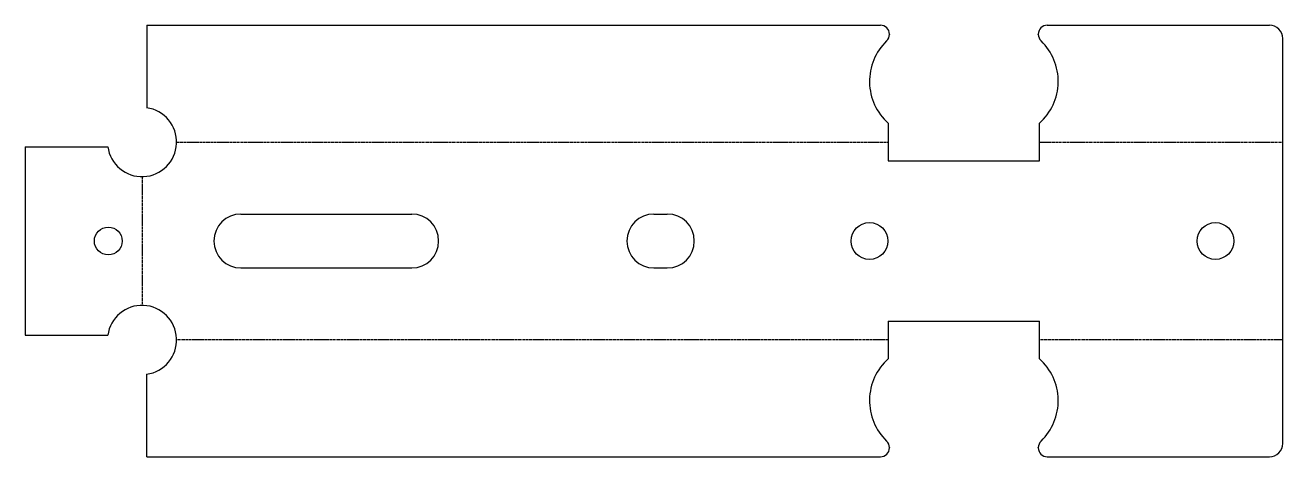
# Model space of a CAD drawing. Extents: x -48 to 232, y -48 to 48.
import ezdxf

# ---------------------------------------------------------------- set-up
doc = ezdxf.new("R2010")
doc.units = 0
doc.header["$MEASUREMENT"] = 0
doc.linetypes.add('CENTER', pattern=[0.72, 0.45, -0.09, 0.09, -0.09])
doc.layers.get('0').update_dxf_attribs({"linetype": 'CONTINUOUS'})
doc.layers.add('SHEETMETAL_BEND_LINES_UP', color=7, linetype='CENTER')
doc.layers.add('VISIBLE', color=7, linetype='CONTINUOUS')

msp = doc.modelspace()

# ---------------------------------------------------------------- linework, layer by layer
for centre, radius in [((-29.53, 0), 3.1), ((139.9, 0), 4.1), ((216.9, 0), 4.1)]:
    msp.add_circle(centre, radius)
at = {"layer": 'SHEETMETAL_BEND_LINES_UP'}
for p, q in [((-14.31, 22.02), (144.08, 22.02)), ((177.72, 22.02), (231.9, 22.02)), ((-22.02, 14.31), (-22.02, -14.31)), ((144.08, -22.02), (-14.31, -22.02)), ((231.9, -22.02), (177.72, -22.02))]:
    msp.add_line(p, q, dxfattribs=at)
at = {"layer": 'VISIBLE'}
for p, q in [((-20.98, 48.03), (142.33, 48.03)), ((-20.98, 48.03), (-20.98, 29.65)), ((179.47, 48.03), (228.9, 48.03)), ((144.33, 46.03), (144.33, 45.96)), ((177.47, 45.96), (177.47, 46.03)), ((231.9, -45.03), (231.9, 45.03)), ((144.08, 26.21), (144.08, 17.82)), ((177.72, 17.82), (177.72, 26.21)), ((-48.03, 20.98), (-29.65, 20.98)), ((-48.03, 20.98), (-48.03, -20.98)), ((144.08, 17.82), (177.72, 17.82)), ((0, 6), (38, 6)), ((91.9, 6), (94.9, 6)), ((0, -6), (38, -6)), ((91.9, -6), (94.9, -6)), ((144.08, -17.82), (144.08, -26.21)), ((144.08, -17.82), (177.72, -17.82)), ((177.72, -26.21), (177.72, -17.82)), ((-48.03, -20.98), (-29.65, -20.98)), ((-20.98, -48.03), (-20.98, -29.65)), ((144.33, -45.96), (144.33, -46.03)), ((177.47, -46.03), (177.47, -45.96)), ((-20.98, -48.03), (142.33, -48.03)), ((179.47, -48.03), (228.9, -48.03))]:
    msp.add_line(p, q, dxfattribs=at)
for centre, radius in [((-29.53, 0), 3.1), ((139.9, 0), 4.1), ((216.9, 0), 4.1)]:
    msp.add_circle(centre, radius, dxfattribs=at)
for centre, radius, start, end in [((142.33, 46.03), 2, 0, 90), ((179.47, 46.03), 2, 90, 180), ((228.9, 45.03), 3, 0, 90), ((142.33, 45.96), 2, 313.9919, 0), ((179.47, 45.96), 2, 180, 226.0081), ((152.4, 35.53), 12.5, 133.9919, 228.2451), ((169.4, 35.53), 12.5, 311.7549, 46.0081), ((-22.02, 22.02), 7.7, 187.7221, 82.2779), ((0, 0), 6, 90, 270), ((38, 0), 6, 270, 90), ((91.9, 0), 6, 90, 270), ((94.9, 0), 6, 270, 90), ((-22.02, -22.02), 7.7, 277.7221, 172.2779), ((152.4, -35.53), 12.5, 131.7549, 226.0081), ((169.4, -35.53), 12.5, 313.9919, 48.2451), ((142.33, -45.96), 2, 0, 46.0081), ((179.47, -45.96), 2, 133.9919, 180), ((142.33, -46.03), 2, 270, 0), ((179.47, -46.03), 2, 180, 270), ((228.9, -45.03), 3, 270, 0)]:
    msp.add_arc(centre, radius, start, end, dxfattribs=at)

doc.saveas('drawing.dxf')
